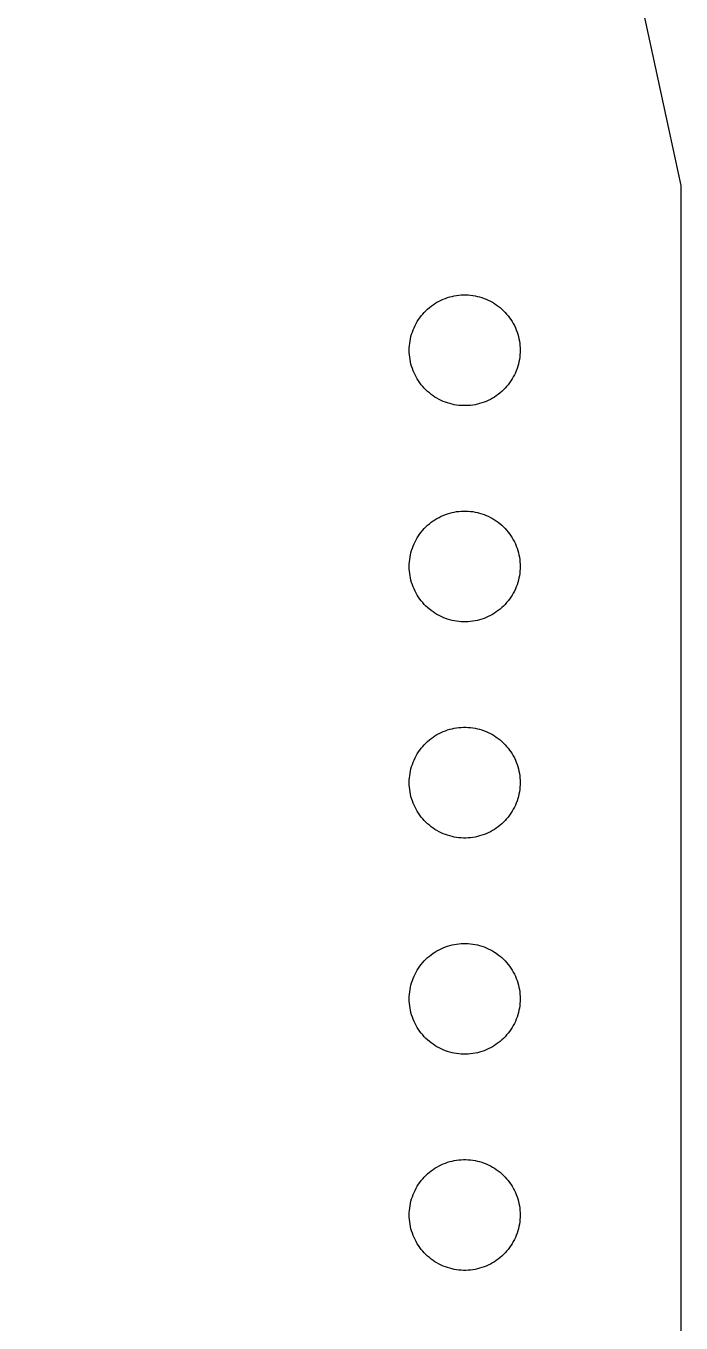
# Model space of a CAD drawing. Header units: metres. Extents: x 0 to 5.8, y -7.5 to 7.5.
# Drawn here: x 4.856 to 5.81, y -0.157 to 1.732 of the extents above; entities that cross this region are included whole.
import ezdxf

# ---------------------------------------------------------------- set-up
doc = ezdxf.new("R2010")
doc.units = ezdxf.units.M

msp = doc.modelspace()

# ---------------------------------------------------------------- linework, layer by layer
for p, q in [((5.81, 1.5), (4.85629, 5.91582)), ((5.81, -1.5), (5.81, 1.5)), ((5.44359, 1.32202), (5.44623, 1.32413)), ((5.44623, 1.32413), (5.44897, 1.32611)), ((5.44897, 1.32611), (5.45178, 1.32797)), ((5.45178, 1.32797), (5.45468, 1.32973)), ((5.45468, 1.32973), (5.45764, 1.33136)), ((5.45764, 1.33136), (5.46066, 1.33286)), ((5.46066, 1.33286), (5.46376, 1.33424)), ((5.46376, 1.33424), (5.4669, 1.33548)), ((5.4669, 1.33548), (5.47009, 1.33659)), ((5.47009, 1.33659), (5.47333, 1.33757)), ((5.47333, 1.33757), (5.47661, 1.33841)), ((5.47661, 1.33841), (5.4799, 1.33911)), ((5.4799, 1.33911), (5.48325, 1.33968)), ((5.48325, 1.33968), (5.4866, 1.3401)), ((5.4866, 1.3401), (5.48996, 1.34038)), ((5.48996, 1.34038), (5.49335, 1.34053)), ((5.49335, 1.34053), (5.49672, 1.34053)), ((5.49672, 1.34053), (5.50011, 1.34038)), ((5.50011, 1.34038), (5.50346, 1.3401)), ((5.50346, 1.3401), (5.50682, 1.33968)), ((5.50682, 1.33968), (5.51016, 1.33911)), ((5.51016, 1.33911), (5.51346, 1.33841)), ((5.51346, 1.33841), (5.51674, 1.33757)), ((5.51674, 1.33757), (5.51997, 1.33659)), ((5.51997, 1.33659), (5.52316, 1.33548)), ((5.52316, 1.33548), (5.52631, 1.33424)), ((5.52631, 1.33424), (5.52939, 1.33286)), ((5.52939, 1.33286), (5.53242, 1.33136)), ((5.53242, 1.33136), (5.53539, 1.32973)), ((5.53539, 1.32973), (5.53828, 1.32797)), ((5.53828, 1.32797), (5.54109, 1.32611)), ((5.54109, 1.32611), (5.54382, 1.32413)), ((5.54382, 1.32413), (5.54648, 1.32202)), ((5.42599, 1.30165), (5.42781, 1.3045)), ((5.42781, 1.3045), (5.42973, 1.30728)), ((5.42973, 1.30728), (5.43178, 1.30997)), ((5.43178, 1.30997), (5.43393, 1.31258)), ((5.43393, 1.31258), (5.4362, 1.31508)), ((5.4362, 1.31508), (5.43857, 1.3175)), ((5.43857, 1.3175), (5.44102, 1.31981)), ((5.44102, 1.31981), (5.44359, 1.32202)), ((5.54648, 1.32202), (5.54904, 1.31981)), ((5.54904, 1.31981), (5.5515, 1.3175)), ((5.5515, 1.3175), (5.55386, 1.31508)), ((5.55386, 1.31508), (5.55612, 1.31258)), ((5.55612, 1.31258), (5.55829, 1.30997)), ((5.55829, 1.30997), (5.56033, 1.30728)), ((5.56033, 1.30728), (5.56226, 1.3045)), ((5.56226, 1.3045), (5.56407, 1.30165)), ((5.41777, 1.28316), (5.41881, 1.28638)), ((5.41881, 1.28638), (5.42, 1.28955)), ((5.42, 1.28955), (5.4213, 1.29266)), ((5.4213, 1.29266), (5.42274, 1.29572)), ((5.42274, 1.29572), (5.4243, 1.29872)), ((5.4243, 1.29872), (5.42599, 1.30165)), ((5.56407, 1.30165), (5.56575, 1.29872)), ((5.56575, 1.29872), (5.56732, 1.29572)), ((5.56732, 1.29572), (5.56876, 1.29266)), ((5.56876, 1.29266), (5.57007, 1.28955)), ((5.57007, 1.28955), (5.57126, 1.28638)), ((5.57126, 1.28638), (5.5723, 1.28316)), ((5.4144, 1.26321), (5.41461, 1.26659)), ((5.41461, 1.26659), (5.41496, 1.26994)), ((5.41496, 1.26994), (5.41545, 1.2733)), ((5.41545, 1.2733), (5.41609, 1.27661)), ((5.41609, 1.27661), (5.41685, 1.27991)), ((5.41685, 1.27991), (5.41777, 1.28316)), ((5.5723, 1.28316), (5.57321, 1.27991)), ((5.57321, 1.27991), (5.57397, 1.27661)), ((5.57397, 1.27661), (5.57462, 1.2733)), ((5.57462, 1.2733), (5.5751, 1.26994)), ((5.5751, 1.26994), (5.57545, 1.26659)), ((5.57545, 1.26659), (5.57567, 1.26321)), ((5.41432, 1.25984), (5.4144, 1.26321)), ((5.4144, 1.25645), (5.41432, 1.25984)), ((5.41461, 1.25308), (5.4144, 1.25645)), ((5.41496, 1.24973), (5.41461, 1.25308)), ((5.41545, 1.24637), (5.41496, 1.24973)), ((5.5751, 1.24973), (5.57462, 1.24637)), ((5.57545, 1.25308), (5.5751, 1.24973)), ((5.57567, 1.25645), (5.57545, 1.25308)), ((5.57567, 1.26321), (5.57574, 1.25984)), ((5.57574, 1.25984), (5.57567, 1.25645)), ((5.41609, 1.24306), (5.41545, 1.24637)), ((5.41685, 1.23976), (5.41609, 1.24306)), ((5.41777, 1.23651), (5.41685, 1.23976)), ((5.41881, 1.23329), (5.41777, 1.23651)), ((5.42, 1.23012), (5.41881, 1.23329)), ((5.4213, 1.22701), (5.42, 1.23012)), ((5.57007, 1.23012), (5.56876, 1.22701)), ((5.57126, 1.23329), (5.57007, 1.23012)), ((5.5723, 1.23651), (5.57126, 1.23329)), ((5.57321, 1.23976), (5.5723, 1.23651)), ((5.57397, 1.24306), (5.57321, 1.23976)), ((5.57462, 1.24637), (5.57397, 1.24306)), ((5.42274, 1.22395), (5.4213, 1.22701)), ((5.4243, 1.22095), (5.42274, 1.22395)), ((5.42599, 1.21803), (5.4243, 1.22095)), ((5.42781, 1.21516), (5.42599, 1.21803)), ((5.42973, 1.2124), (5.42781, 1.21516)), ((5.43178, 1.2097), (5.42973, 1.2124)), ((5.43393, 1.20709), (5.43178, 1.2097)), ((5.55829, 1.2097), (5.55612, 1.20709)), ((5.56033, 1.2124), (5.55829, 1.2097)), ((5.56226, 1.21516), (5.56033, 1.2124)), ((5.56407, 1.21803), (5.56226, 1.21516)), ((5.56575, 1.22095), (5.56407, 1.21803)), ((5.56732, 1.22395), (5.56575, 1.22095)), ((5.56876, 1.22701), (5.56732, 1.22395)), ((5.4362, 1.20459), (5.43393, 1.20709)), ((5.43857, 1.20216), (5.4362, 1.20459)), ((5.44102, 1.19986), (5.43857, 1.20216)), ((5.44359, 1.19765), (5.44102, 1.19986)), ((5.44623, 1.19554), (5.44359, 1.19765)), ((5.44897, 1.19356), (5.44623, 1.19554)), ((5.45178, 1.1917), (5.44897, 1.19356)), ((5.45468, 1.18994), (5.45178, 1.1917)), ((5.53828, 1.1917), (5.53539, 1.18994)), ((5.54109, 1.19356), (5.53828, 1.1917)), ((5.54382, 1.19554), (5.54109, 1.19356)), ((5.54648, 1.19765), (5.54382, 1.19554)), ((5.54904, 1.19986), (5.54648, 1.19765)), ((5.5515, 1.20216), (5.54904, 1.19986)), ((5.55386, 1.20459), (5.5515, 1.20216)), ((5.55612, 1.20709), (5.55386, 1.20459)), ((5.45764, 1.18831), (5.45468, 1.18994)), ((5.46066, 1.18681), (5.45764, 1.18831)), ((5.46376, 1.18542), (5.46066, 1.18681)), ((5.4669, 1.18419), (5.46376, 1.18542)), ((5.47009, 1.18307), (5.4669, 1.18419)), ((5.47333, 1.1821), (5.47009, 1.18307)), ((5.47661, 1.18126), (5.47333, 1.1821)), ((5.4799, 1.18056), (5.47661, 1.18126)), ((5.48325, 1.17999), (5.4799, 1.18056)), ((5.4866, 1.17957), (5.48325, 1.17999)), ((5.48996, 1.17929), (5.4866, 1.17957)), ((5.49335, 1.17914), (5.48996, 1.17929)), ((5.49672, 1.17914), (5.49335, 1.17914)), ((5.50011, 1.17929), (5.49672, 1.17914)), ((5.50346, 1.17957), (5.50011, 1.17929)), ((5.50682, 1.17999), (5.50346, 1.17957)), ((5.51016, 1.18056), (5.50682, 1.17999)), ((5.51346, 1.18126), (5.51016, 1.18056)), ((5.51674, 1.1821), (5.51346, 1.18126)), ((5.51997, 1.18307), (5.51674, 1.1821)), ((5.52316, 1.18419), (5.51997, 1.18307)), ((5.52631, 1.18542), (5.52316, 1.18419)), ((5.52939, 1.18681), (5.52631, 1.18542)), ((5.53242, 1.18831), (5.52939, 1.18681)), ((5.53539, 1.18994), (5.53242, 1.18831)), ((5.4669, 1.02052), (5.47009, 1.02164)), ((5.47009, 1.02164), (5.47333, 1.02261)), ((5.47333, 1.02261), (5.47661, 1.02345)), ((5.47661, 1.02345), (5.4799, 1.02415)), ((5.4799, 1.02415), (5.48325, 1.02472)), ((5.48325, 1.02472), (5.4866, 1.02515)), ((5.4866, 1.02515), (5.48996, 1.02542)), ((5.48996, 1.02542), (5.49335, 1.02556)), ((5.49335, 1.02556), (5.49672, 1.02556)), ((5.49672, 1.02556), (5.50011, 1.02542)), ((5.50011, 1.02542), (5.50346, 1.02515)), ((5.50346, 1.02515), (5.50682, 1.02472)), ((5.50682, 1.02472), (5.51016, 1.02415)), ((5.51016, 1.02415), (5.51346, 1.02345)), ((5.51346, 1.02345), (5.51674, 1.02261)), ((5.51674, 1.02261), (5.51997, 1.02164)), ((5.51997, 1.02164), (5.52316, 1.02052)), ((5.4362, 1.00012), (5.43857, 1.00253)), ((5.43857, 1.00253), (5.44102, 1.00485)), ((5.44102, 1.00485), (5.44359, 1.00706)), ((5.44359, 1.00706), (5.44623, 1.00916)), ((5.44623, 1.00916), (5.44897, 1.01115)), ((5.44897, 1.01115), (5.45178, 1.01302)), ((5.45178, 1.01302), (5.45468, 1.01477)), ((5.45468, 1.01477), (5.45764, 1.0164)), ((5.45764, 1.0164), (5.46066, 1.0179)), ((5.46066, 1.0179), (5.46376, 1.01927)), ((5.46376, 1.01927), (5.4669, 1.02052)), ((5.52316, 1.02052), (5.52631, 1.01927)), ((5.52631, 1.01927), (5.52939, 1.0179)), ((5.52939, 1.0179), (5.53242, 1.0164)), ((5.53242, 1.0164), (5.53539, 1.01477)), ((5.53539, 1.01477), (5.53828, 1.01302)), ((5.53828, 1.01302), (5.54109, 1.01115)), ((5.54109, 1.01115), (5.54382, 1.00916)), ((5.54382, 1.00916), (5.54648, 1.00706)), ((5.54648, 1.00706), (5.54904, 1.00485)), ((5.54904, 1.00485), (5.5515, 1.00253)), ((5.5515, 1.00253), (5.55386, 1.00012)), ((5.42274, 0.980759), (5.4243, 0.983749)), ((5.4243, 0.983749), (5.42599, 0.986679)), ((5.42599, 0.986679), (5.42781, 0.989532)), ((5.42781, 0.989532), (5.42973, 0.99231)), ((5.42973, 0.99231), (5.43178, 0.99501)), ((5.43178, 0.99501), (5.43393, 0.997604)), ((5.43393, 0.997604), (5.4362, 1.00012)), ((5.55386, 1.00012), (5.55612, 0.997604)), ((5.55612, 0.997604), (5.55829, 0.99501)), ((5.55829, 0.99501), (5.56033, 0.99231)), ((5.56033, 0.99231), (5.56226, 0.989532)), ((5.56226, 0.989532), (5.56407, 0.986679)), ((5.56407, 0.986679), (5.56575, 0.983749)), ((5.56575, 0.983749), (5.56732, 0.980759)), ((5.41609, 0.961655), (5.41685, 0.964951)), ((5.41685, 0.964951), (5.41777, 0.968201)), ((5.41777, 0.968201), (5.41881, 0.97142)), ((5.41881, 0.97142), (5.42, 0.974579)), ((5.42, 0.974579), (5.4213, 0.977707)), ((5.4213, 0.977707), (5.42274, 0.980759)), ((5.56732, 0.980759), (5.56876, 0.977707)), ((5.56876, 0.977707), (5.57007, 0.974579)), ((5.57007, 0.974579), (5.57126, 0.97142)), ((5.57126, 0.97142), (5.5723, 0.968201)), ((5.5723, 0.968201), (5.57321, 0.964951)), ((5.57321, 0.964951), (5.57397, 0.961655)), ((5.41432, 0.94487), (5.4144, 0.948257)), ((5.4144, 0.948257), (5.41461, 0.95163)), ((5.41461, 0.95163), (5.41496, 0.954987)), ((5.41496, 0.954987), (5.41545, 0.958328)), ((5.41545, 0.958328), (5.41609, 0.961655)), ((5.57397, 0.961655), (5.57462, 0.958328)), ((5.57462, 0.958328), (5.5751, 0.954987)), ((5.5751, 0.954987), (5.57545, 0.95163)), ((5.57545, 0.95163), (5.57567, 0.948257)), ((5.57567, 0.948257), (5.57574, 0.94487)), ((5.4144, 0.941498), (5.41432, 0.94487)), ((5.41461, 0.938126), (5.4144, 0.941498)), ((5.41496, 0.934753), (5.41461, 0.938126)), ((5.41545, 0.931412), (5.41496, 0.934753)), ((5.41609, 0.928101), (5.41545, 0.931412)), ((5.41685, 0.924805), (5.41609, 0.928101)), ((5.57397, 0.928101), (5.57321, 0.924805)), ((5.57462, 0.931412), (5.57397, 0.928101)), ((5.5751, 0.934753), (5.57462, 0.931412)), ((5.57545, 0.938126), (5.5751, 0.934753)), ((5.57567, 0.941498), (5.57545, 0.938126)), ((5.57574, 0.94487), (5.57567, 0.941498)), ((5.41777, 0.921539), (5.41685, 0.924805)), ((5.41881, 0.918335), (5.41777, 0.921539)), ((5.42, 0.915161), (5.41881, 0.918335)), ((5.4213, 0.912048), (5.42, 0.915161)), ((5.42274, 0.908981), (5.4213, 0.912048)), ((5.4243, 0.905991), (5.42274, 0.908981)), ((5.56732, 0.908981), (5.56575, 0.905991)), ((5.56876, 0.912048), (5.56732, 0.908981)), ((5.57007, 0.915161), (5.56876, 0.912048)), ((5.57126, 0.918335), (5.57007, 0.915161)), ((5.5723, 0.921539), (5.57126, 0.918335)), ((5.57321, 0.924805), (5.5723, 0.921539)), ((5.42599, 0.903061), (5.4243, 0.905991)), ((5.42781, 0.900208), (5.42599, 0.903061)), ((5.42973, 0.89743), (5.42781, 0.900208)), ((5.43178, 0.894745), (5.42973, 0.89743)), ((5.43393, 0.892136), (5.43178, 0.894745)), ((5.4362, 0.889618), (5.43393, 0.892136)), ((5.43857, 0.887207), (5.4362, 0.889618)), ((5.55386, 0.889618), (5.5515, 0.887207)), ((5.55612, 0.892136), (5.55386, 0.889618)), ((5.55829, 0.894745), (5.55612, 0.892136)), ((5.56033, 0.89743), (5.55829, 0.894745)), ((5.56226, 0.900208), (5.56033, 0.89743)), ((5.56407, 0.903061), (5.56226, 0.900208)), ((5.56575, 0.905991), (5.56407, 0.903061)), ((5.44102, 0.884903), (5.43857, 0.887207)), ((5.44359, 0.88269), (5.44102, 0.884903)), ((5.44623, 0.880585), (5.44359, 0.88269)), ((5.44897, 0.878601), (5.44623, 0.880585)), ((5.45178, 0.876724), (5.44897, 0.878601)), ((5.45468, 0.874985), (5.45178, 0.876724)), ((5.45764, 0.873352), (5.45468, 0.874985)), ((5.46066, 0.871841), (5.45764, 0.873352)), ((5.46376, 0.870468), (5.46066, 0.871841)), ((5.4669, 0.869232), (5.46376, 0.870468)), ((5.52631, 0.870468), (5.52316, 0.869232)), ((5.52939, 0.871841), (5.52631, 0.870468)), ((5.53242, 0.873352), (5.52939, 0.871841)), ((5.53539, 0.874985), (5.53242, 0.873352)), ((5.53828, 0.876724), (5.53539, 0.874985)), ((5.54109, 0.878601), (5.53828, 0.876724)), ((5.54382, 0.880585), (5.54109, 0.878601)), ((5.54648, 0.88269), (5.54382, 0.880585)), ((5.54904, 0.884903), (5.54648, 0.88269)), ((5.5515, 0.887207), (5.54904, 0.884903)), ((5.47009, 0.868118), (5.4669, 0.869232)), ((5.47333, 0.867142), (5.47009, 0.868118)), ((5.47661, 0.866302), (5.47333, 0.867142)), ((5.4799, 0.865601), (5.47661, 0.866302)), ((5.48325, 0.865036), (5.4799, 0.865601)), ((5.4866, 0.864609), (5.48325, 0.865036)), ((5.48996, 0.864319), (5.4866, 0.864609)), ((5.49335, 0.864182), (5.48996, 0.864319)), ((5.49672, 0.864182), (5.49335, 0.864182)), ((5.50011, 0.864319), (5.49672, 0.864182)), ((5.50346, 0.864609), (5.50011, 0.864319)), ((5.50682, 0.865036), (5.50346, 0.864609)), ((5.51016, 0.865601), (5.50682, 0.865036)), ((5.51346, 0.866302), (5.51016, 0.865601)), ((5.51674, 0.867142), (5.51346, 0.866302)), ((5.51997, 0.868118), (5.51674, 0.867142)), ((5.52316, 0.869232), (5.51997, 0.868118)), ((5.45178, 0.698059), (5.45468, 0.699814)), ((5.45468, 0.699814), (5.45764, 0.701431)), ((5.45764, 0.701431), (5.46066, 0.702942)), ((5.46066, 0.702942), (5.46376, 0.704315)), ((5.46376, 0.704315), (5.4669, 0.705566)), ((5.4669, 0.705566), (5.47009, 0.706665)), ((5.47009, 0.706665), (5.47333, 0.707657)), ((5.47333, 0.707657), (5.47661, 0.708496)), ((5.47661, 0.708496), (5.4799, 0.709198)), ((5.4799, 0.709198), (5.48325, 0.709763)), ((5.48325, 0.709763), (5.4866, 0.710175)), ((5.4866, 0.710175), (5.48996, 0.710464)), ((5.48996, 0.710464), (5.49335, 0.710602)), ((5.49335, 0.710602), (5.49672, 0.710602)), ((5.49672, 0.710602), (5.50011, 0.710464)), ((5.50011, 0.710464), (5.50346, 0.710175)), ((5.50346, 0.710175), (5.50682, 0.709763)), ((5.50682, 0.709763), (5.51016, 0.709198)), ((5.51016, 0.709198), (5.51346, 0.708496)), ((5.51346, 0.708496), (5.51674, 0.707657)), ((5.51674, 0.707657), (5.51997, 0.706665)), ((5.51997, 0.706665), (5.52316, 0.705566)), ((5.52316, 0.705566), (5.52631, 0.704315)), ((5.52631, 0.704315), (5.52939, 0.702942)), ((5.52939, 0.702942), (5.53242, 0.701431)), ((5.53242, 0.701431), (5.53539, 0.699814)), ((5.53539, 0.699814), (5.53828, 0.698059)), ((5.43178, 0.680038), (5.43393, 0.682648)), ((5.43393, 0.682648), (5.4362, 0.685165)), ((5.4362, 0.685165), (5.43857, 0.687576)), ((5.43857, 0.687576), (5.44102, 0.689896)), ((5.44102, 0.689896), (5.44359, 0.692108)), ((5.44359, 0.692108), (5.44623, 0.694199)), ((5.44623, 0.694199), (5.44897, 0.696182)), ((5.44897, 0.696182), (5.45178, 0.698059)), ((5.53828, 0.698059), (5.54109, 0.696182)), ((5.54109, 0.696182), (5.54382, 0.694199)), ((5.54382, 0.694199), (5.54648, 0.692108)), ((5.54648, 0.692108), (5.54904, 0.689896)), ((5.54904, 0.689896), (5.5515, 0.687576)), ((5.5515, 0.687576), (5.55386, 0.685165)), ((5.55386, 0.685165), (5.55612, 0.682648)), ((5.55612, 0.682648), (5.55829, 0.680038)), ((5.42, 0.659622), (5.4213, 0.662735)), ((5.4213, 0.662735), (5.42274, 0.665802)), ((5.42274, 0.665802), (5.4243, 0.668793)), ((5.4243, 0.668793), (5.42599, 0.671722)), ((5.42599, 0.671722), (5.42781, 0.674576)), ((5.42781, 0.674576), (5.42973, 0.677353)), ((5.42973, 0.677353), (5.43178, 0.680038)), ((5.55829, 0.680038), (5.56033, 0.677353)), ((5.56033, 0.677353), (5.56226, 0.674576)), ((5.56226, 0.674576), (5.56407, 0.671722)), ((5.56407, 0.671722), (5.56575, 0.668793)), ((5.56575, 0.668793), (5.56732, 0.665802)), ((5.56732, 0.665802), (5.56876, 0.662735)), ((5.56876, 0.662735), (5.57007, 0.659622)), ((5.41496, 0.64003), (5.41545, 0.643372)), ((5.41545, 0.643372), (5.41609, 0.646698)), ((5.41609, 0.646698), (5.41685, 0.649979)), ((5.41685, 0.649979), (5.41777, 0.653244)), ((5.41777, 0.653244), (5.41881, 0.656464)), ((5.41881, 0.656464), (5.42, 0.659622)), ((5.57007, 0.659622), (5.57126, 0.656464)), ((5.57126, 0.656464), (5.5723, 0.653244)), ((5.5723, 0.653244), (5.57321, 0.649979)), ((5.57321, 0.649979), (5.57397, 0.646698)), ((5.57397, 0.646698), (5.57462, 0.643372)), ((5.57462, 0.643372), (5.5751, 0.64003)), ((5.41432, 0.629913), (5.4144, 0.633301)), ((5.4144, 0.626541), (5.41432, 0.629913)), ((5.4144, 0.633301), (5.41461, 0.636673)), ((5.41461, 0.623154), (5.4144, 0.626541)), ((5.41461, 0.636673), (5.41496, 0.64003)), ((5.5751, 0.64003), (5.57545, 0.636673)), ((5.57545, 0.636673), (5.57567, 0.633301)), ((5.57567, 0.626541), (5.57545, 0.623154)), ((5.57567, 0.633301), (5.57574, 0.629913)), ((5.57574, 0.629913), (5.57567, 0.626541)), ((5.41496, 0.619797), (5.41461, 0.623154)), ((5.41545, 0.616455), (5.41496, 0.619797)), ((5.41609, 0.613129), (5.41545, 0.616455)), ((5.41685, 0.609848), (5.41609, 0.613129)), ((5.41777, 0.606583), (5.41685, 0.609848)), ((5.41881, 0.603378), (5.41777, 0.606583)), ((5.5723, 0.606583), (5.57126, 0.603378)), ((5.57321, 0.609848), (5.5723, 0.606583)), ((5.57397, 0.613129), (5.57321, 0.609848)), ((5.57462, 0.616455), (5.57397, 0.613129)), ((5.5751, 0.619797), (5.57462, 0.616455)), ((5.57545, 0.623154), (5.5751, 0.619797)), ((5.42, 0.600204), (5.41881, 0.603378)), ((5.4213, 0.597092), (5.42, 0.600204)), ((5.42274, 0.594025), (5.4213, 0.597092)), ((5.4243, 0.591034), (5.42274, 0.594025)), ((5.42599, 0.588104), (5.4243, 0.591034)), ((5.42781, 0.585251), (5.42599, 0.588104)), ((5.56407, 0.588104), (5.56226, 0.585251)), ((5.56575, 0.591034), (5.56407, 0.588104)), ((5.56732, 0.594025), (5.56575, 0.591034)), ((5.56876, 0.597092), (5.56732, 0.594025)), ((5.57007, 0.600204), (5.56876, 0.597092)), ((5.57126, 0.603378), (5.57007, 0.600204)), ((5.42973, 0.582474), (5.42781, 0.585251)), ((5.43178, 0.579788), (5.42973, 0.582474)), ((5.43393, 0.577179), (5.43178, 0.579788)), ((5.4362, 0.574661), (5.43393, 0.577179)), ((5.43857, 0.57225), (5.4362, 0.574661)), ((5.44102, 0.569931), (5.43857, 0.57225)), ((5.44359, 0.567734), (5.44102, 0.569931)), ((5.44623, 0.565628), (5.44359, 0.567734)), ((5.54648, 0.567734), (5.54382, 0.565628)), ((5.54904, 0.569931), (5.54648, 0.567734)), ((5.5515, 0.57225), (5.54904, 0.569931)), ((5.55386, 0.574661), (5.5515, 0.57225)), ((5.55612, 0.577179), (5.55386, 0.574661)), ((5.55829, 0.579788), (5.55612, 0.577179)), ((5.56033, 0.582474), (5.55829, 0.579788)), ((5.56226, 0.585251), (5.56033, 0.582474)), ((5.44897, 0.563644), (5.44623, 0.565628)), ((5.45178, 0.561768), (5.44897, 0.563644)), ((5.45468, 0.560013), (5.45178, 0.561768)), ((5.45764, 0.558395), (5.45468, 0.560013)), ((5.46066, 0.556885), (5.45764, 0.558395)), ((5.46376, 0.555511), (5.46066, 0.556885)), ((5.4669, 0.55426), (5.46376, 0.555511)), ((5.47009, 0.553162), (5.4669, 0.55426)), ((5.47333, 0.552185), (5.47009, 0.553162)), ((5.47661, 0.551331), (5.47333, 0.552185)), ((5.4799, 0.550629), (5.47661, 0.551331)), ((5.48325, 0.550064), (5.4799, 0.550629)), ((5.4866, 0.549652), (5.48325, 0.550064)), ((5.48996, 0.549362), (5.4866, 0.549652)), ((5.49335, 0.549225), (5.48996, 0.549362)), ((5.49672, 0.549225), (5.49335, 0.549225)), ((5.50011, 0.549362), (5.49672, 0.549225)), ((5.50346, 0.549652), (5.50011, 0.549362)), ((5.50682, 0.550064), (5.50346, 0.549652)), ((5.51016, 0.550629), (5.50682, 0.550064)), ((5.51346, 0.551331), (5.51016, 0.550629)), ((5.51674, 0.552185), (5.51346, 0.551331)), ((5.51997, 0.553162), (5.51674, 0.552185)), ((5.52316, 0.55426), (5.51997, 0.553162)), ((5.52631, 0.555511), (5.52316, 0.55426)), ((5.52939, 0.556885), (5.52631, 0.555511)), ((5.53242, 0.558395), (5.52939, 0.556885)), ((5.53539, 0.560013), (5.53242, 0.558395)), ((5.53828, 0.561768), (5.53539, 0.560013)), ((5.54109, 0.563644), (5.53828, 0.561768)), ((5.54382, 0.565628), (5.54109, 0.563644)), ((5.44359, 0.377136), (5.44623, 0.379242)), ((5.44623, 0.379242), (5.44897, 0.381226)), ((5.44897, 0.381226), (5.45178, 0.383102)), ((5.45178, 0.383102), (5.45468, 0.384842)), ((5.45468, 0.384842), (5.45764, 0.386475)), ((5.45764, 0.386475), (5.46066, 0.387985)), ((5.46066, 0.387985), (5.46376, 0.389359)), ((5.46376, 0.389359), (5.4669, 0.390594)), ((5.4669, 0.390594), (5.47009, 0.391708)), ((5.47009, 0.391708), (5.47333, 0.392685)), ((5.47333, 0.392685), (5.47661, 0.393524)), ((5.47661, 0.393524), (5.4799, 0.394226)), ((5.4799, 0.394226), (5.48325, 0.394791)), ((5.48325, 0.394791), (5.4866, 0.395218)), ((5.4866, 0.395218), (5.48996, 0.395508)), ((5.48996, 0.395508), (5.49335, 0.395645)), ((5.49335, 0.395645), (5.49672, 0.395645)), ((5.49672, 0.395645), (5.50011, 0.395508)), ((5.50011, 0.395508), (5.50346, 0.395218)), ((5.50346, 0.395218), (5.50682, 0.394791)), ((5.50682, 0.394791), (5.51016, 0.394226)), ((5.51016, 0.394226), (5.51346, 0.393524)), ((5.51346, 0.393524), (5.51674, 0.392685)), ((5.51674, 0.392685), (5.51997, 0.391708)), ((5.51997, 0.391708), (5.52316, 0.390594)), ((5.52316, 0.390594), (5.52631, 0.389359)), ((5.52631, 0.389359), (5.52939, 0.387985)), ((5.52939, 0.387985), (5.53242, 0.386475)), ((5.53242, 0.386475), (5.53539, 0.384842)), ((5.53539, 0.384842), (5.53828, 0.383102)), ((5.53828, 0.383102), (5.54109, 0.381226)), ((5.54109, 0.381226), (5.54382, 0.379242)), ((5.54382, 0.379242), (5.54648, 0.377136)), ((5.42599, 0.356766), (5.42781, 0.359619)), ((5.42781, 0.359619), (5.42973, 0.362396)), ((5.42973, 0.362396), (5.43178, 0.365082)), ((5.43178, 0.365082), (5.43393, 0.367691)), ((5.43393, 0.367691), (5.4362, 0.370209)), ((5.4362, 0.370209), (5.43857, 0.37262)), ((5.43857, 0.37262), (5.44102, 0.374939)), ((5.44102, 0.374939), (5.44359, 0.377136)), ((5.54648, 0.377136), (5.54904, 0.374939)), ((5.54904, 0.374939), (5.5515, 0.37262)), ((5.5515, 0.37262), (5.55386, 0.370209)), ((5.55386, 0.370209), (5.55612, 0.367691)), ((5.55612, 0.367691), (5.55829, 0.365082)), ((5.55829, 0.365082), (5.56033, 0.362396)), ((5.56033, 0.362396), (5.56226, 0.359619)), ((5.56226, 0.359619), (5.56407, 0.356766)), ((5.41777, 0.338287), (5.41881, 0.341492)), ((5.41881, 0.341492), (5.42, 0.344666)), ((5.42, 0.344666), (5.4213, 0.347778)), ((5.4213, 0.347778), (5.42274, 0.350845)), ((5.42274, 0.350845), (5.4243, 0.353836)), ((5.4243, 0.353836), (5.42599, 0.356766)), ((5.56407, 0.356766), (5.56575, 0.353836)), ((5.56575, 0.353836), (5.56732, 0.350845)), ((5.56732, 0.350845), (5.56876, 0.347778)), ((5.56876, 0.347778), (5.57007, 0.344666)), ((5.57007, 0.344666), (5.57126, 0.341492)), ((5.57126, 0.341492), (5.5723, 0.338287)), ((5.4144, 0.318329), (5.41461, 0.321701)), ((5.41461, 0.321701), (5.41496, 0.325073)), ((5.41496, 0.325073), (5.41545, 0.328415)), ((5.41545, 0.328415), (5.41609, 0.331726)), ((5.41609, 0.331726), (5.41685, 0.335022)), ((5.41685, 0.335022), (5.41777, 0.338287)), ((5.5723, 0.338287), (5.57321, 0.335022)), ((5.57321, 0.335022), (5.57397, 0.331726)), ((5.57397, 0.331726), (5.57462, 0.328415)), ((5.57462, 0.328415), (5.5751, 0.325073)), ((5.5751, 0.325073), (5.57545, 0.321701)), ((5.57545, 0.321701), (5.57567, 0.318329)), ((5.41432, 0.314957), (5.4144, 0.318329)), ((5.4144, 0.311569), (5.41432, 0.314957)), ((5.41461, 0.308197), (5.4144, 0.311569)), ((5.41496, 0.30484), (5.41461, 0.308197)), ((5.41545, 0.301498), (5.41496, 0.30484)), ((5.5751, 0.30484), (5.57462, 0.301498)), ((5.57545, 0.308197), (5.5751, 0.30484)), ((5.57567, 0.311569), (5.57545, 0.308197)), ((5.57567, 0.318329), (5.57574, 0.314957)), ((5.57574, 0.314957), (5.57567, 0.311569)), ((5.41609, 0.298172), (5.41545, 0.301498)), ((5.41685, 0.294876), (5.41609, 0.298172)), ((5.41777, 0.291626), (5.41685, 0.294876)), ((5.41881, 0.288406), (5.41777, 0.291626)), ((5.42, 0.285248), (5.41881, 0.288406)), ((5.4213, 0.28212), (5.42, 0.285248)), ((5.57007, 0.285248), (5.56876, 0.28212)), ((5.57126, 0.288406), (5.57007, 0.285248)), ((5.5723, 0.291626), (5.57126, 0.288406)), ((5.57321, 0.294876), (5.5723, 0.291626)), ((5.57397, 0.298172), (5.57321, 0.294876)), ((5.57462, 0.301498), (5.57397, 0.298172)), ((5.42274, 0.279068), (5.4213, 0.28212)), ((5.4243, 0.276077), (5.42274, 0.279068)), ((5.42599, 0.273148), (5.4243, 0.276077)), ((5.42781, 0.270294), (5.42599, 0.273148)), ((5.42973, 0.267517), (5.42781, 0.270294)), ((5.43178, 0.264816), (5.42973, 0.267517)), ((5.43393, 0.262222), (5.43178, 0.264816)), ((5.55829, 0.264816), (5.55612, 0.262222)), ((5.56033, 0.267517), (5.55829, 0.264816)), ((5.56226, 0.270294), (5.56033, 0.267517)), ((5.56407, 0.273148), (5.56226, 0.270294)), ((5.56575, 0.276077), (5.56407, 0.273148)), ((5.56732, 0.279068), (5.56575, 0.276077)), ((5.56876, 0.28212), (5.56732, 0.279068)), ((5.4362, 0.259705), (5.43393, 0.262222)), ((5.43857, 0.257294), (5.4362, 0.259705)), ((5.44102, 0.254974), (5.43857, 0.257294)), ((5.44359, 0.252762), (5.44102, 0.254974)), ((5.44623, 0.250671), (5.44359, 0.252762)), ((5.44897, 0.248672), (5.44623, 0.250671)), ((5.45178, 0.246811), (5.44897, 0.248672)), ((5.45468, 0.245056), (5.45178, 0.246811)), ((5.53828, 0.246811), (5.53539, 0.245056)), ((5.54109, 0.248672), (5.53828, 0.246811)), ((5.54382, 0.250671), (5.54109, 0.248672)), ((5.54648, 0.252762), (5.54382, 0.250671)), ((5.54904, 0.254974), (5.54648, 0.252762)), ((5.5515, 0.257294), (5.54904, 0.254974)), ((5.55386, 0.259705), (5.5515, 0.257294)), ((5.55612, 0.262222), (5.55386, 0.259705)), ((5.45764, 0.243423), (5.45468, 0.245056)), ((5.46066, 0.241928), (5.45764, 0.243423)), ((5.46376, 0.240555), (5.46066, 0.241928)), ((5.4669, 0.239304), (5.46376, 0.240555)), ((5.47009, 0.23819), (5.4669, 0.239304)), ((5.47333, 0.237213), (5.47009, 0.23819)), ((5.47661, 0.236374), (5.47333, 0.237213)), ((5.4799, 0.235672), (5.47661, 0.236374)), ((5.48325, 0.235107), (5.4799, 0.235672)), ((5.4866, 0.23468), (5.48325, 0.235107)), ((5.48996, 0.234406), (5.4866, 0.23468)), ((5.49335, 0.234268), (5.48996, 0.234406)), ((5.49672, 0.234268), (5.49335, 0.234268)), ((5.50011, 0.234406), (5.49672, 0.234268)), ((5.50346, 0.23468), (5.50011, 0.234406)), ((5.50682, 0.235107), (5.50346, 0.23468)), ((5.51016, 0.235672), (5.50682, 0.235107)), ((5.51346, 0.236374), (5.51016, 0.235672)), ((5.51674, 0.237213), (5.51346, 0.236374)), ((5.51997, 0.23819), (5.51674, 0.237213)), ((5.52316, 0.239304), (5.51997, 0.23819)), ((5.52631, 0.240555), (5.52316, 0.239304)), ((5.52939, 0.241928), (5.52631, 0.240555)), ((5.53242, 0.243423), (5.52939, 0.241928)), ((5.53539, 0.245056), (5.53242, 0.243423)), ((5.46376, 0.074402), (5.4669, 0.075638)), ((5.4669, 0.075638), (5.47009, 0.076752)), ((5.47009, 0.076752), (5.47333, 0.077728)), ((5.47333, 0.077728), (5.47661, 0.078567)), ((5.47661, 0.078567), (5.4799, 0.079269)), ((5.4799, 0.079269), (5.48325, 0.079834)), ((5.48325, 0.079834), (5.4866, 0.080261)), ((5.4866, 0.080261), (5.48996, 0.080536)), ((5.48996, 0.080536), (5.49335, 0.080688)), ((5.49335, 0.080688), (5.49672, 0.080688)), ((5.49672, 0.080688), (5.50011, 0.080536)), ((5.50011, 0.080536), (5.50346, 0.080261)), ((5.50346, 0.080261), (5.50682, 0.079834)), ((5.50682, 0.079834), (5.51016, 0.079269)), ((5.51016, 0.079269), (5.51346, 0.078567)), ((5.51346, 0.078567), (5.51674, 0.077728)), ((5.51674, 0.077728), (5.51997, 0.076752)), ((5.51997, 0.076752), (5.52316, 0.075638)), ((5.52316, 0.075638), (5.52631, 0.074402)), ((5.4362, 0.055237), (5.43857, 0.057663)), ((5.43857, 0.057663), (5.44102, 0.059967)), ((5.44102, 0.059967), (5.44359, 0.06218)), ((5.44359, 0.06218), (5.44623, 0.064285)), ((5.44623, 0.064285), (5.44897, 0.066269)), ((5.44897, 0.066269), (5.45178, 0.06813)), ((5.45178, 0.06813), (5.45468, 0.069885)), ((5.45468, 0.069885), (5.45764, 0.071518)), ((5.45764, 0.071518), (5.46066, 0.073013)), ((5.46066, 0.073013), (5.46376, 0.074402)), ((5.52631, 0.074402), (5.52939, 0.073013)), ((5.52939, 0.073013), (5.53242, 0.071518)), ((5.53242, 0.071518), (5.53539, 0.069885)), ((5.53539, 0.069885), (5.53828, 0.06813)), ((5.53828, 0.06813), (5.54109, 0.066269)), ((5.54109, 0.066269), (5.54382, 0.064285)), ((5.54382, 0.064285), (5.54648, 0.06218)), ((5.54648, 0.06218), (5.54904, 0.059967)), ((5.54904, 0.059967), (5.5515, 0.057663)), ((5.5515, 0.057663), (5.55386, 0.055237)), ((5.42274, 0.035873), (5.4243, 0.038879)), ((5.4243, 0.038879), (5.42599, 0.041809)), ((5.42599, 0.041809), (5.42781, 0.044663)), ((5.42781, 0.044663), (5.42973, 0.047424)), ((5.42973, 0.047424), (5.43178, 0.050125)), ((5.43178, 0.050125), (5.43393, 0.052734)), ((5.43393, 0.052734), (5.4362, 0.055237)), ((5.55386, 0.055237), (5.55612, 0.052734)), ((5.55612, 0.052734), (5.55829, 0.050125)), ((5.55829, 0.050125), (5.56033, 0.047424)), ((5.56033, 0.047424), (5.56226, 0.044663)), ((5.56226, 0.044663), (5.56407, 0.041809)), ((5.56407, 0.041809), (5.56575, 0.038879)), ((5.56575, 0.038879), (5.56732, 0.035873)), ((5.41609, 0.016769), (5.41685, 0.020065)), ((5.41685, 0.020065), (5.41777, 0.023315)), ((5.41777, 0.023315), (5.41881, 0.026535)), ((5.41881, 0.026535), (5.42, 0.029709)), ((5.42, 0.029709), (5.4213, 0.032822)), ((5.4213, 0.032822), (5.42274, 0.035873)), ((5.56732, 0.035873), (5.56876, 0.032822)), ((5.56876, 0.032822), (5.57007, 0.029709)), ((5.57007, 0.029709), (5.57126, 0.026535)), ((5.57126, 0.026535), (5.5723, 0.023315)), ((5.5723, 0.023315), (5.57321, 0.020065)), ((5.57321, 0.020065), (5.57397, 0.016769)), ((5.41432, 0), (5.4144, 0.003372)), ((5.4144, -0.003372), (5.41432, 0)), ((5.4144, 0.003372), (5.41461, 0.006744)), ((5.41461, 0.006744), (5.41496, 0.010101)), ((5.41496, 0.010101), (5.41545, 0.013458)), ((5.41545, 0.013458), (5.41609, 0.016769)), ((5.57397, 0.016769), (5.57462, 0.013458)), ((5.57462, 0.013458), (5.5751, 0.010101)), ((5.5751, 0.010101), (5.57545, 0.006744)), ((5.57545, 0.006744), (5.57567, 0.003372)), ((5.57567, 0.003372), (5.57574, 0)), ((5.57574, 0), (5.57567, -0.003372)), ((5.41461, -0.006744), (5.4144, -0.003372)), ((5.41496, -0.010101), (5.41461, -0.006744)), ((5.41545, -0.013458), (5.41496, -0.010101)), ((5.41609, -0.016769), (5.41545, -0.013458)), ((5.41685, -0.020065), (5.41609, -0.016769)), ((5.57397, -0.016769), (5.57321, -0.020065)), ((5.57462, -0.013458), (5.57397, -0.016769)), ((5.5751, -0.010101), (5.57462, -0.013458)), ((5.57545, -0.006744), (5.5751, -0.010101)), ((5.57567, -0.003372), (5.57545, -0.006744)), ((5.41777, -0.023315), (5.41685, -0.020065)), ((5.41881, -0.026535), (5.41777, -0.023315)), ((5.42, -0.029709), (5.41881, -0.026535)), ((5.4213, -0.032822), (5.42, -0.029709)), ((5.42274, -0.035873), (5.4213, -0.032822)), ((5.4243, -0.038879), (5.42274, -0.035873)), ((5.56732, -0.035873), (5.56575, -0.038879)), ((5.56876, -0.032822), (5.56732, -0.035873)), ((5.57007, -0.029709), (5.56876, -0.032822)), ((5.57126, -0.026535), (5.57007, -0.029709)), ((5.5723, -0.023315), (5.57126, -0.026535)), ((5.57321, -0.020065), (5.5723, -0.023315)), ((5.42599, -0.041809), (5.4243, -0.038879)), ((5.42781, -0.044663), (5.42599, -0.041809)), ((5.42973, -0.047424), (5.42781, -0.044663)), ((5.43178, -0.050125), (5.42973, -0.047424)), ((5.43393, -0.052734), (5.43178, -0.050125)), ((5.4362, -0.055237), (5.43393, -0.052734)), ((5.43857, -0.057663), (5.4362, -0.055237)), ((5.55386, -0.055237), (5.5515, -0.057663)), ((5.55612, -0.052734), (5.55386, -0.055237)), ((5.55829, -0.050125), (5.55612, -0.052734)), ((5.56033, -0.047424), (5.55829, -0.050125)), ((5.56226, -0.044663), (5.56033, -0.047424)), ((5.56407, -0.041809), (5.56226, -0.044663)), ((5.56575, -0.038879), (5.56407, -0.041809)), ((5.44102, -0.059967), (5.43857, -0.057663)), ((5.44359, -0.06218), (5.44102, -0.059967)), ((5.44623, -0.064285), (5.44359, -0.06218)), ((5.44897, -0.066269), (5.44623, -0.064285)), ((5.45178, -0.06813), (5.44897, -0.066269)), ((5.45468, -0.069885), (5.45178, -0.06813)), ((5.45764, -0.071518), (5.45468, -0.069885)), ((5.46066, -0.073013), (5.45764, -0.071518)), ((5.46376, -0.074402), (5.46066, -0.073013)), ((5.4669, -0.075638), (5.46376, -0.074402)), ((5.52631, -0.074402), (5.52316, -0.075638)), ((5.52939, -0.073013), (5.52631, -0.074402)), ((5.53242, -0.071518), (5.52939, -0.073013)), ((5.53539, -0.069885), (5.53242, -0.071518)), ((5.53828, -0.06813), (5.53539, -0.069885)), ((5.54109, -0.066269), (5.53828, -0.06813)), ((5.54382, -0.064285), (5.54109, -0.066269)), ((5.54648, -0.06218), (5.54382, -0.064285)), ((5.54904, -0.059967), (5.54648, -0.06218)), ((5.5515, -0.057663), (5.54904, -0.059967)), ((5.47009, -0.076752), (5.4669, -0.075638)), ((5.47333, -0.077728), (5.47009, -0.076752)), ((5.47661, -0.078567), (5.47333, -0.077728)), ((5.4799, -0.079269), (5.47661, -0.078567)), ((5.48325, -0.079834), (5.4799, -0.079269)), ((5.4866, -0.080261), (5.48325, -0.079834)), ((5.48996, -0.080536), (5.4866, -0.080261)), ((5.49335, -0.080688), (5.48996, -0.080536)), ((5.49672, -0.080688), (5.49335, -0.080688)), ((5.50011, -0.080536), (5.49672, -0.080688)), ((5.50346, -0.080261), (5.50011, -0.080536)), ((5.50682, -0.079834), (5.50346, -0.080261)), ((5.51016, -0.079269), (5.50682, -0.079834)), ((5.51346, -0.078567), (5.51016, -0.079269)), ((5.51674, -0.077728), (5.51346, -0.078567)), ((5.51997, -0.076752), (5.51674, -0.077728)), ((5.52316, -0.075638), (5.51997, -0.076752))]:
    msp.add_line(p, q)

doc.saveas('drawing.dxf')
